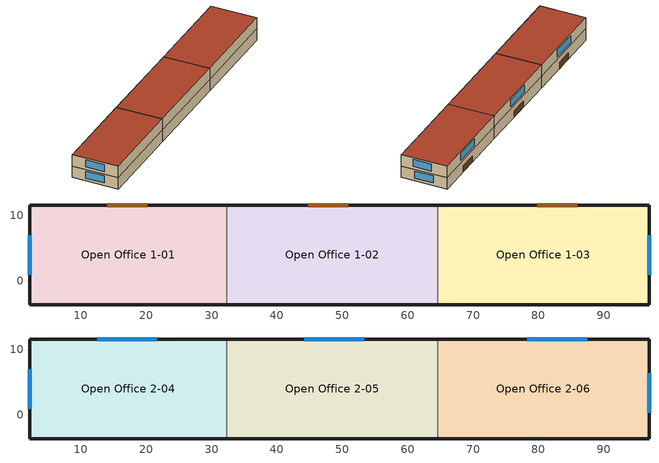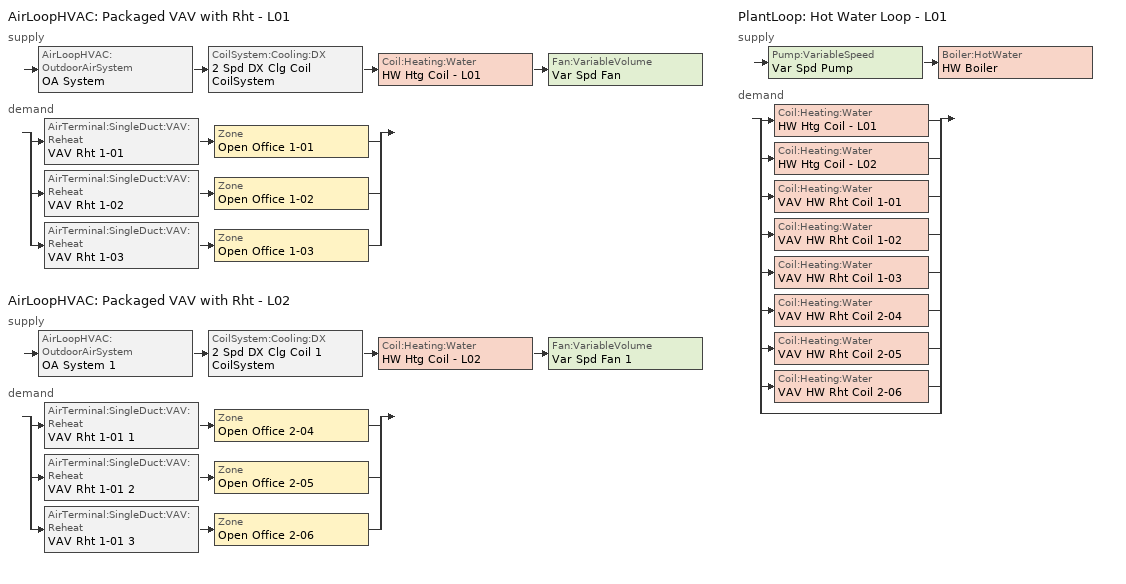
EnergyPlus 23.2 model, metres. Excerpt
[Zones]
Open Office 1-01
 floor ground (ExtSlabCarpet 4in ClimateZone 1-8): 2.13,-3.66 2.13,11.58 32.31,11.58 32.31,-3.66 z0
 wall outside (ASHRAE 189.1-2009 ExtWall Mass ClimateZone 3): 32.31,11.58 2.13,11.58 2.13,-3.66 32.31,-3.66 z0:3.96
 wall to Open Office 1-02 (Interior Wall): 32.31,-3.66 32.31,11.58 z0:3.96
 window (ASHRAE 189.1-2009 ExtWindow ClimateZone 3): 2.13,7.01 2.13,0.91 z0.91:3.35
 door (Exterior Door): 20.12,11.58 14.02,11.58 z0:2.13
Open Office 1-02
 floor ground (ExtSlabCarpet 4in ClimateZone 1-8): 64.62,11.58 64.62,-3.66 32.31,-3.66 32.31,11.58 z0
 wall outside (ASHRAE 189.1-2009 ExtWall Mass ClimateZone 3): 32.31,-3.66 64.62,-3.66 / 64.62,11.58 32.31,11.58 z0:3.96
 wall to Open Office 1-03 (Interior Wall): 64.62,-3.66 64.62,11.58 z0:3.96
 door (Exterior Door): 50.9,11.58 44.81,11.58 z0:2.13
Open Office 1-03
 floor ground (ExtSlabCarpet 4in ClimateZone 1-8): 96.93,11.58 96.93,-3.66 64.62,-3.66 64.62,11.58 z0
 wall outside (ASHRAE 189.1-2009 ExtWall Mass ClimateZone 3): 64.62,-3.66 96.93,-3.66 96.93,11.58 64.62,11.58 z0:3.96
 window (ASHRAE 189.1-2009 ExtWindow ClimateZone 3): 96.93,0.91 96.93,7.01 z0.91:3.35
 door (Exterior Door): 85.95,11.58 79.86,11.58 z0:2.13
Open Office 2-04
 floor to Open Office 1-01 (Interior Floor): 32.31,11.58 32.31,-3.66 2.13,-3.66 2.13,11.58 z3.96
 wall outside (ASHRAE 189.1-2009 ExtWall Mass ClimateZone 3): 32.31,11.58 2.13,11.58 2.13,-3.66 32.31,-3.66 z3.96:7.92
 wall to Open Office 2-05 (Interior Wall): 32.31,-3.66 32.31,11.58 z3.96:7.92
 window (ASHRAE 189.1-2009 ExtWindow ClimateZone 3): 2.13,7.01 2.13,0.91 / 21.64,11.58 12.5,11.58 z4.88:7.32
 roof outside (ASHRAE 189.1-2009 ExtRoof IEAD ClimateZone 2-5): 32.31,-3.66 32.31,11.58 2.13,11.58 2.13,-3.66 z7.92
Open Office 2-05
 floor to Open Office 1-02 (Interior Floor): 64.62,11.58 64.62,-3.66 32.31,-3.66 32.31,11.58 z3.96
 wall outside (ASHRAE 189.1-2009 ExtWall Mass ClimateZone 3): 32.31,-3.66 64.62,-3.66 / 64.62,11.58 32.31,11.58 z3.96:7.92
 wall to Open Office 2-06 (Interior Wall): 64.62,-3.66 64.62,11.58 z3.96:7.92
 window (ASHRAE 189.1-2009 ExtWindow ClimateZone 3): 53.34,11.58 44.2,11.58 z4.88:7.32
 roof outside (ASHRAE 189.1-2009 ExtRoof IEAD ClimateZone 2-5): 32.31,11.58 32.31,-3.66 64.62,-3.66 64.62,11.58 z7.92
Open Office 2-06
 floor to Open Office 1-03 (Interior Floor): 96.93,11.58 96.93,-3.66 64.62,-3.66 64.62,11.58 z3.96
 wall outside (ASHRAE 189.1-2009 ExtWall Mass ClimateZone 3): 64.62,-3.66 96.93,-3.66 96.93,11.58 64.62,11.58 z3.96:7.92
 window (ASHRAE 189.1-2009 ExtWindow ClimateZone 3): 96.93,0.3 96.93,6.4 / 87.48,11.58 78.33,11.58 z4.88:7.32
 roof outside (ASHRAE 189.1-2009 ExtRoof IEAD ClimateZone 2-5): 64.62,11.58 64.62,-3.66 96.93,-3.66 96.93,11.58 z7.92
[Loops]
AirLoopHVAC 'Packaged VAV with Rht - L01'
 supply: AirLoopHVAC:OutdoorAirSystem 'OA System' > CoilSystem:Cooling:DX '2 Spd DX Clg Coil CoilSystem' > Coil:Heating:Water 'HW Htg Coil - L01' > Fan:VariableVolume 'Var Spd Fan'
 demand: split
  | AirTerminal:SingleDuct:VAV:Reheat 'VAV Rht 1-01' > Zone 'Open Office 1-01'
  | AirTerminal:SingleDuct:VAV:Reheat 'VAV Rht 1-02' > Zone 'Open Office 1-02'
  | AirTerminal:SingleDuct:VAV:Reheat 'VAV Rht 1-03' > Zone 'Open Office 1-03'
AirLoopHVAC 'Packaged VAV with Rht - L02'
 supply: AirLoopHVAC:OutdoorAirSystem 'OA System 1' > CoilSystem:Cooling:DX '2 Spd DX Clg Coil 1 CoilSystem' > Coil:Heating:Water 'HW Htg Coil - L02' > Fan:VariableVolume 'Var Spd Fan 1'
 demand: split
  | AirTerminal:SingleDuct:VAV:Reheat 'VAV Rht 1-01 1' > Zone 'Open Office 2-04'
  | AirTerminal:SingleDuct:VAV:Reheat 'VAV Rht 1-01 2' > Zone 'Open Office 2-05'
  | AirTerminal:SingleDuct:VAV:Reheat 'VAV Rht 1-01 3' > Zone 'Open Office 2-06'
PlantLoop 'Hot Water Loop - L01'
 supply: Pump:VariableSpeed 'Var Spd Pump' > Boiler:HotWater 'HW Boiler'
 demand: split
  | Coil:Heating:Water 'HW Htg Coil - L01'
  | Coil:Heating:Water 'HW Htg Coil - L02'
  | Coil:Heating:Water 'VAV HW Rht Coil 1-01'
  | Coil:Heating:Water 'VAV HW Rht Coil 1-02'
  | Coil:Heating:Water 'VAV HW Rht Coil 1-03'
  | Coil:Heating:Water 'VAV HW Rht Coil 2-04'
  | Coil:Heating:Water 'VAV HW Rht Coil 2-05'
  | Coil:Heating:Water 'VAV HW Rht Coil 2-06'
  | bypass
[Building]
Office with 3 zone horizontal: North Axis {deg}=-0; Solar Distribution=FullInteriorAndExterior; Maximum Number of Warmup Days=50; Minimum Number of Warmup Days=10
[Site:Location]
Montreal Int'l: Latitude {deg}=45.47; Longitude {deg}=-73.75; Time Zone {hr}=-5; Elevation {m}=36
[SizingPeriod:DesignDay] Day of Month=21; Dry-Bulb Temperature Range Modifier Type=DefaultMultipliers; Barometric Pressure {Pa}=100893; Rain Indicator=No; Snow Indicator=No; Daylight Saving Time Indicator=No; Begin Environment Reset Mode=FullResetAtBeginEnvironment
Name | Month | Day Type | Maximum Dry-Bulb Temperature {C} | Daily Dry-Bulb Temperature Range {deltaC} | Humidity Condition Type | Wetbulb or DewPoint at Maximum Dry-Bulb {C} | Wind Speed {m/s} | Wind Direction {deg} | Solar Model Indicator | ASHRAE Clear Sky Optical Depth for Beam Irradiance (taub) | ASHRAE Clear Sky Optical Depth for Diffuse Irradiance (taud) | Enthalpy at Maximum Dry-Bulb {J/kg} | Sky Clearness
Montreal Int'l Ann Clg .4% Condns DB=>MWB | 7 | SummerDesignDay | 30 | 9.3 | Wetbulb | 22.1 | 4.9 | 220 | ASHRAETau | 0.465 | 1.966
Montreal Int'l Ann Clg .4% Condns DP=>MDB | 7 | SummerDesignDay | 26 | 9.3 | Dewpoint | 21.6 | 4.9 | 220 | ASHRAETau | 0.465 | 1.966
Montreal Int'l Ann Clg .4% Condns Enth=>MDB | 7 | SummerDesignDay | 28.1 | 9.3 | Enthalpy |  | 4.9 | 220 | ASHRAETau | 0.465 | 1.966 | 69300
Montreal Int'l Ann Clg .4% Condns WB=>MDB | 7 | SummerDesignDay | 28.1 | 9.3 | Wetbulb | 23.2 | 4.9 | 220 | ASHRAETau | 0.465 | 1.966
Montreal Int'l Ann Htg 99.6% Condns DB | 1 | WinterDesignDay | -23.7 | 0 | Wetbulb | -23.7 | 3.9 | 260 | ASHRAEClearSky |  |  |  | 0
Montreal Int'l Ann Htg Wind 99.6% Condns WS=>MCDB | 1 | WinterDesignDay | -5.3 | 0 | Wetbulb | -5.3 | 12.9 | 260 | ASHRAEClearSky |  |  |  | 0
Montreal Int'l Ann Hum_n 99.6% Condns DP=>MCDB | 1 | WinterDesignDay | -23 | 0 | Dewpoint | -30.5 | 3.9 | 260 | ASHRAEClearSky |  |  |  | 0
[Material] Thermal Absorptance=0.9
Name | Roughness | Thickness {m} | Conductivity {W/m-K} | Density {kg/m3} | Specific Heat {J/kg-K} | Solar Absorptance | Visible Absorptance
1/2IN Gypsum | Smooth | 0.0127 | 0.16 | 784.9 | 830 | 0.4 | 0.4
1IN Stucco | Smooth | 0.0253 | 0.6918 | 1858 | 837 | 0.92 | 0.92
8IN Concrete HW | MediumRough | 0.2033 | 1.7296 | 2243 | 837 | 0.65 | 0.65
F08 Metal surface | Smooth | 0.0008 | 45.28 | 7824 | 500 | 0.7 | 0.7
F16 Acoustic tile | MediumSmooth | 0.0191 | 0.06 | 368 | 590 | 0.3 | 0.3
G01a 19mm gypsum board | MediumSmooth | 0.019 | 0.16 | 800 | 1090 | 0.4 | 0.4
I01 25mm insulation board | MediumRough | 0.0254 | 0.03 | 43 | 1210 | 0.6 | 0.6
M11 100mm lightweight concrete | MediumRough | 0.1016 | 0.53 | 1280 | 840 | 0.5 | 0.5
MAT-CC05 4 HW CONCRETE | Rough | 0.1016 | 1.311 | 2240 | 836.8 | 0.85 | 0.85
Metal Decking | MediumSmooth | 0.0015 | 45.006 | 7680 | 418.4 | 0.6 | 0.6
Roof Insulation [21] | MediumRough | 0.2105 | 0.049 | 265 | 836.8 | 0.7 | 0.7
Roof Membrane | VeryRough | 0.0095 | 0.16 | 1121.29 | 1460 | 0.7 | 0.7
Wall Insulation [36] | MediumRough | 0.0566 | 0.0432 | 91 | 837 | 0.5 | 0.5
[Material:AirGap]
Name | Thermal Resistance {m2-K/W}
F04 Wall air space resistance | 0.15
F05 Ceiling air space resistance | 0.18
[Material:NoMass]
CP02 CARPET PAD: Roughness=Smooth; Thermal Resistance {m2-K/W}=0.1; Thermal Absorptance=0.9; Solar Absorptance=0.8; Visible Absorptance=0.8
[WindowMaterial:Glazing]
Theoretical Glass [202]: Optical Data Type=SpectralAverage; Thickness {m}=0.003; Solar Transmittance at Normal Incidence=0.2325; Front Side Solar Reflectance at Normal Incidence=0.7175; Back Side Solar Reflectance at Normal Incidence=0; Visible Transmittance at Normal Incidence=0.3192; Front Side Visible Reflectance at Normal Incidence=0.6308; Back Side Visible Reflectance at Normal Incidence=0; Infrared Transmittance at Normal Incidence=0; Front Side Infrared Hemispherical Emissivity=0.9; Back Side Infrared Hemispherical Emissivity=0.9; Conductivity {W/m-K}=0.0192; Dirt Correction Factor for Solar and Visible Transmittance=1; Solar Diffusing=No
[Construction]
ASHRAE 189.1-2009 ExtRoof IEAD ClimateZone 2-5: Roof Membrane, Roof Insulation [21], Metal Decking
ASHRAE 189.1-2009 ExtWall Mass ClimateZone 3: 1IN Stucco, 8IN Concrete HW, Wall Insulation [36], 1/2IN Gypsum
ASHRAE 189.1-2009 ExtWindow ClimateZone 3: Theoretical Glass [202]
Exterior Door: F08 Metal surface, I01 25mm insulation board
ExtSlabCarpet 4in ClimateZone 1-8: MAT-CC05 4 HW CONCRETE, CP02 CARPET PAD
Interior Floor: F16 Acoustic tile, F05 Ceiling air space resistance, M11 100mm lightweight concrete
Interior Wall: G01a 19mm gypsum board, F04 Wall air space resistance, G01a 19mm gypsum board
[Zone] Part of Total Floor Area=Yes
Name | Multiplier
Open Office 1-01; Open Office 1-02; Open Office 1-03 | 1
Open Office 2-04; Open Office 2-05; Open Office 2-06 | 2
[Space] Space Type=Office
Name | Zone
Office 1- 01 | Open Office 1-01
Office 1- 02 | Open Office 1-02
Office 1- 03 | Open Office 1-03
Office 2 - 04 | Open Office 2-04
Office 2 - 05 | Open Office 2-05
Office 2 - 06 | Open Office 2-06
[SpaceList]
Office: Office 2 - 04, Office 2 - 05, Office 1- 02, Office 2 - 06, Office 1- 01, Office 1- 03
[ZoneInfiltration:DesignFlowRate] Schedule=Office Infil Quarter On; Design Flow Rate Calculation Method=Flow/ExteriorArea; Flow Rate per Exterior Surface Area {m3/s-m2}=0.00030226
Name | Zone or ZoneList or Space or SpaceList
189.1-2009 - Office - OpenOffice - CZ1-3 Infiltration | Office
189.1-2009 - Office - OpenOffice - CZ1-3 Infiltration 4 | Office 1- 01
189.1-2009 - Office - OpenOffice - CZ1-3 Infiltration 5 | Office 1- 02
189.1-2009 - Office - OpenOffice - CZ1-3 Infiltration 6 | Office 1- 03
189.1-2009 - Office - OpenOffice - CZ1-3 Infiltration 1 | Office 2 - 04
189.1-2009 - Office - OpenOffice - CZ1-3 Infiltration 3 | Office 2 - 05
189.1-2009 - Office - OpenOffice - CZ1-3 Infiltration 2 | Office 2 - 06
[ZoneInfiltration:EffectiveLeakageArea] Schedule=Office Infil Quarter On; Effective Air Leakage Area {cm2}=100; Stack Coefficient=0.1; Wind Coefficient=0.1
Name | Zone or Space
Space Infiltration Effective Leakage Area 12; Space Infiltration Effective Leakage Area 5 | Office 1- 01
Space Infiltration Effective Leakage Area 10; Space Infiltration Effective Leakage Area 6 | Office 1- 02
Space Infiltration Effective Leakage Area 13; Space Infiltration Effective Leakage Area 7 | Office 1- 03
Space Infiltration Effective Leakage Area 2; Space Infiltration Effective Leakage Area 8 | Office 2 - 04
Space Infiltration Effective Leakage Area 4; Space Infiltration Effective Leakage Area 9 | Office 2 - 05
Space Infiltration Effective Leakage Area 11; Space Infiltration Effective Leakage Area 3 | Office 2 - 06
[ZoneControl:Thermostat] Temperature Difference Between Cutout And Setpoint {deltaC}=0
Name | Zone or ZoneList | Control Type Schedule | Control 1
Open Office 1-01 Thermostat | Open Office 1-01 | Open Office 1-01 Thermostat Schedule | Thermostat Setpoint Dual Setpoint 1
Open Office 1-02 Thermostat | Open Office 1-02 | Open Office 1-02 Thermostat Schedule | Thermostat Setpoint Dual Setpoint 2
Open Office 1-03 Thermostat | Open Office 1-03 | Open Office 1-03 Thermostat Schedule | Thermostat Setpoint Dual Setpoint 3
Open Office 2-04 Thermostat | Open Office 2-04 | Open Office 2-04 Thermostat Schedule | Thermostat Setpoint Dual Setpoint 6
Open Office 2-05 Thermostat | Open Office 2-05 | Open Office 2-05 Thermostat Schedule | Thermostat Setpoint Dual Setpoint 5
Open Office 2-06 Thermostat | Open Office 2-06 | Open Office 2-06 Thermostat Schedule | Thermostat Setpoint Dual Setpoint 4
[ThermostatSetpoint:DualSetpoint]
Name | Heating Setpoint Temperature Schedule | Cooling Setpoint Temperature Schedule
Thermostat Setpoint Dual Setpoint 1; Thermostat Setpoint Dual Setpoint 3 | Large Office HtgSetp | Large Office ClgSetp
Thermostat Setpoint Dual Setpoint 2 | Large Office HtgSetp 20 | Large Office ClgSetp 25
Thermostat Setpoint Dual Setpoint 6; Thermostat Setpoint Dual Setpoint 5; Thermostat Setpoint Dual Setpoint 4 | Large Office HtgSetp | Large Office ClgSetp 25
[AirTerminal:SingleDuct:VAV:Reheat] Availability Schedule=Always On Discrete hvac_library; Maximum Air Flow Rate {m3/s}=Autosize; Zone Minimum Air Flow Input Method=Constant; Constant Minimum Air Flow Fraction=0.3; Fixed Minimum Air Flow Rate {m3/s}=0; Maximum Hot Water or Steam Flow Rate {m3/s}=Autosize; Minimum Hot Water or Steam Flow Rate {m3/s}=0; Convergence Tolerance=0.001; Damper Heating Action=Normal; Maximum Flow per Zone Floor Area During Reheat {m3/s-m2}=Autocalculate; Maximum Flow Fraction During Reheat=Autocalculate; Maximum Reheat Air Temperature {C}=35
Name | Reheat Coil
VAV Rht 1-01 | VAV HW Rht Coil 1-01
VAV Rht 1-02 | VAV HW Rht Coil 1-02
VAV Rht 1-03 | VAV HW Rht Coil 1-03
VAV Rht 1-01 1 | VAV HW Rht Coil 2-04
VAV Rht 1-01 2 | VAV HW Rht Coil 2-05
VAV Rht 1-01 3 | VAV HW Rht Coil 2-06
[Coil:Heating:Water] Availability Schedule=Always On Discrete hvac_library; U-Factor Times Area Value {W/K}=Autosize; Maximum Water Flow Rate {m3/s}=Autosize; Performance Input Method=UFactorTimesAreaAndDesignWaterFlowRate; Rated Capacity {W}=Autosize; Rated Inlet Water Temperature {C}=82.2; Rated Inlet Air Temperature {C}=16.6; Rated Outlet Water Temperature {C}=71.1; Rated Outlet Air Temperature {C}=32.2; Rated Ratio for Air and Water Convection=0.5
VAV HW Rht Coil 1-01; VAV HW Rht Coil 1-02; VAV HW Rht Coil 1-03; VAV HW Rht Coil 2-04; VAV HW Rht Coil 2-05; VAV HW Rht Coil 2-06; HW Htg Coil - L01; HW Htg Coil - L02
[Zone equipment]
Open Office 1-01: VAV Rht 1-01
Open Office 1-02: VAV Rht 1-02
Open Office 1-03: VAV Rht 1-03
Open Office 2-04: VAV Rht 1-01 1
Open Office 2-05: VAV Rht 1-01 2
Open Office 2-06: VAV Rht 1-01 3
[Sizing:Zone] Zone Cooling Design Supply Air Temperature Input Method=SupplyAirTemperature; Zone Cooling Design Supply Air Temperature {C}=14; Zone Cooling Design Supply Air Temperature Difference {deltaC}=11.11; Zone Heating Design Supply Air Temperature Input Method=SupplyAirTemperature; Zone Heating Design Supply Air Temperature {C}=40; Zone Heating Design Supply Air Temperature Difference {deltaC}=11.11; Zone Cooling Design Supply Air Humidity Ratio {kgWater/kgDryAir}=0.0085; Zone Heating Design Supply Air Humidity Ratio {kgWater/kgDryAir}=0.008; Cooling Design Air Flow Method=DesignDay; Cooling Design Air Flow Rate {m3/s}=0; Cooling Minimum Air Flow per Zone Floor Area {m3/s-m2}=0.000762; Cooling Minimum Air Flow {m3/s}=0; Cooling Minimum Air Flow Fraction=0; Heating Design Air Flow Method=DesignDay; Heating Design Air Flow Rate {m3/s}=0; Heating Maximum Air Flow per Zone Floor Area {m3/s-m2}=0.002032; Heating Maximum Air Flow {m3/s}=0.141576; Heating Maximum Air Flow Fraction=0.3; Account for Dedicated Outdoor Air System=No; Zone Load Sizing Method=Sensible Load Only No Latent Load; Zone Latent Cooling Design Supply Air Humidity Ratio Input Method=HumidityRatioDifference; Zone Cooling Design Supply Air Humidity Ratio Difference {kgWater/kgDryAir}=0.005; Zone Latent Heating Design Supply Air Humidity Ratio Input Method=HumidityRatioDifference; Zone Humidification Design Supply Air Humidity Ratio Difference {kgWater/kgDryAir}=0.005
Name | Design Specification Outdoor Air Object | Design Specification Zone Air Distribution Object
Open Office 1-01 | Open Office 1-01 DSOA Space List | Open Office 1-01 Design Spec Zone Air Dist
Open Office 1-02 | Open Office 1-02 DSOA Space List | Open Office 1-02 Design Spec Zone Air Dist
Open Office 1-03 | Open Office 1-03 DSOA Space List | Open Office 1-03 Design Spec Zone Air Dist
Open Office 2-04 | Open Office 2-04 DSOA Space List | Open Office 2-04 Design Spec Zone Air Dist
Open Office 2-05 | Open Office 2-05 DSOA Space List | Open Office 2-05 Design Spec Zone Air Dist
Open Office 2-06 | Open Office 2-06 DSOA Space List | Open Office 2-06 Design Spec Zone Air Dist
[DesignSpecification:ZoneAirDistribution] Zone Air Distribution Effectiveness in Heating Mode=0.8
Open Office 1-01 Design Spec Zone Air Dist; Open Office 1-02 Design Spec Zone Air Dist; Open Office 1-03 Design Spec Zone Air Dist; Open Office 2-04 Design Spec Zone Air Dist; Open Office 2-05 Design Spec Zone Air Dist; Open Office 2-06 Design Spec Zone Air Dist
[Controller:MechanicalVentilation] Availability Schedule=Always On Discrete hvac_library; Demand Controlled Ventilation=No; System Outdoor Air Method=ZoneSum; Design Specification Outdoor Air Object Name 1=189.1-2009 - Office - OpenOffice - CZ1-3 Ventilation; Design Specification Outdoor Air Object Name 2=189.1-2009 - Office - OpenOffice - CZ1-3 Ventilation; Design Specification Outdoor Air Object Name 3=189.1-2009 - Office - OpenOffice - CZ1-3 Ventilation
Name | Zone or ZoneList 1 | Design Specification Zone Air Distribution Object Name 1 | Zone or ZoneList 2 | Design Specification Zone Air Distribution Object Name 2 | Zone or ZoneList 3 | Design Specification Zone Air Distribution Object Name 3
Controller Mechanical Ventilation 1 | Open Office 1-01 | Open Office 1-01 Design Spec Zone Air Dist | Open Office 1-02 | Open Office 1-02 Design Spec Zone Air Dist | Open Office 1-03 | Open Office 1-03 Design Spec Zone Air Dist
Controller Mechanical Ventilation 2 | Open Office 2-04 | Open Office 2-04 Design Spec Zone Air Dist | Open Office 2-05 | Open Office 2-05 Design Spec Zone Air Dist | Open Office 2-06 | Open Office 2-06 Design Spec Zone Air Dist
[DesignSpecification:OutdoorAir]
189.1-2009 - Office - OpenOffice - CZ1-3 Ventilation: Outdoor Air Method=Sum; Outdoor Air Flow per Person {m3/s-person}=0.00943895; Outdoor Air Flow per Zone Floor Area {m3/s-m2}=0; Outdoor Air Flow per Zone {m3/s}=0; Outdoor Air Flow Air Changes per Hour {1/hr}=0
[DesignSpecification:OutdoorAir:SpaceList] Space 1 Design Specification Outdoor Air Object=189.1-2009 - Office - OpenOffice - CZ1-3 Ventilation
Name | Space 1
Open Office 1-01 DSOA Space List | Office 1- 01
Open Office 1-02 DSOA Space List | Office 1- 02
Open Office 1-03 DSOA Space List | Office 1- 03
Open Office 2-04 DSOA Space List | Office 2 - 04
Open Office 2-05 DSOA Space List | Office 2 - 05
Open Office 2-06 DSOA Space List | Office 2 - 06
[AirLoopHVAC] Design Supply Air Flow Rate {m3/s}=AutoSize; Design Return Air Flow Fraction of Supply Air Flow=1
Packaged VAV with Rht - L01; Packaged VAV with Rht - L02
[Sizing:System] Type of Load to Size On=Sensible; Design Outdoor Air Flow Rate {m3/s}=Autosize; Central Heating Maximum System Air Flow Ratio=0.3; Preheat Design Temperature {C}=7; Preheat Design Humidity Ratio {kgWater/kgDryAir}=0.008; Precool Design Temperature {C}=12.8; Precool Design Humidity Ratio {kgWater/kgDryAir}=0.008; Central Cooling Design Supply Air Temperature {C}=12.8; Central Heating Design Supply Air Temperature {C}=16.7; Type of Zone Sum to Use=NonCoincident; 100% Outdoor Air in Cooling=Yes; 100% Outdoor Air in Heating=Yes; Central Cooling Design Supply Air Humidity Ratio {kgWater/kgDryAir}=0.0085; Central Heating Design Supply Air Humidity Ratio {kgWater/kgDryAir}=0.008; Cooling Supply Air Flow Rate Method=DesignDay; Cooling Supply Air Flow Rate {m3/s}=0; Cooling Supply Air Flow Rate Per Floor Area {m3/s-m2}=0.00996765; Cooling Fraction of Autosized Cooling Supply Air Flow Rate=1; Cooling Supply Air Flow Rate Per Unit Cooling Capacity {m3/s-W}=3.94755e-05; Heating Supply Air Flow Rate Method=DesignDay; Heating Supply Air Flow Rate {m3/s}=0; Heating Supply Air Flow Rate Per Floor Area {m3/s-m2}=0.00996765; Heating Fraction of Autosized Heating Supply Air Flow Rate=1; Heating Fraction of Autosized Cooling Supply Air Flow Rate=1; Heating Supply Air Flow Rate Per Unit Heating Capacity {m3/s-W}=3.15882e-05; System Outdoor Air Method=ZoneSum; Zone Maximum Outdoor Air Fraction=1; Cooling Design Capacity Method=CoolingDesignCapacity; Cooling Design Capacity {W}=Autosize; Cooling Design Capacity Per Floor Area {W/m2}=234.7; Fraction of Autosized Cooling Design Capacity=1; Heating Design Capacity Method=HeatingDesignCapacity; Heating Design Capacity {W}=Autosize; Heating Design Capacity Per Floor Area {W/m2}=157; Fraction of Autosized Heating Design Capacity=1; Central Cooling Capacity Control Method=OnOff; Occupant Diversity=Autosize
Packaged VAV with Rht - L01; Packaged VAV with Rht - L02
[Controller:WaterCoil] Control Variable=Temperature; Action=Normal; Actuator Variable=Flow; Controller Convergence Tolerance {deltaC}=Autosize; Maximum Actuated Flow {m3/s}=Autosize; Minimum Actuated Flow {m3/s}=0
Controller Water Coil 2; Controller Water Coil 3
[AvailabilityManager:Scheduled]
Name | Schedule
Packaged VAV with Rht - L01 Availability Manager; OA System Availability Manager; OA System 1 Availability Manager | Always On Discrete
Packaged VAV with Rht - L02 Availability Manager | Always On Discrete 3
[Controller:OutdoorAir] Minimum Outdoor Air Flow Rate {m3/s}=Autosize; Maximum Outdoor Air Flow Rate {m3/s}=Autosize; Economizer Control Type=FixedDryBulb; Economizer Control Action Type=ModulateFlow; Economizer Maximum Limit Dry-Bulb Temperature {C}=21; Economizer Maximum Limit Enthalpy {J/kg}=64000; Economizer Minimum Limit Dry-Bulb Temperature {C}=-100; Lockout Type=NoLockout; Minimum Limit Type=FixedMinimum; High Humidity Control=No; Control High Indoor Humidity Based on Outdoor Humidity Ratio=Yes; Heat Recovery Bypass Control Type=BypassWhenOAFlowGreaterThanMinimum
Name | Mechanical Ventilation Controller
Outdoor Air Controller | Controller Mechanical Ventilation 1
Outdoor Air Controller 1 | Controller Mechanical Ventilation 2
[SetpointManager:MixedAir] Control Variable=Temperature
Node 14 OS Default SPM; Node 17 OS Default SPM; Node 18 OS Default SPM; Node 40 OS Default SPM; Node 41 OS Default SPM; Node 47 OS Default SPM
[CoilSystem:Cooling:DX] Availability Schedule=Always On Discrete hvac_library
Name | Cooling Coil
2 Spd DX Clg Coil CoilSystem | 2 Spd DX Clg Coil
2 Spd DX Clg Coil 1 CoilSystem | 2 Spd DX Clg Coil 1
[Coil:Cooling:DX:TwoSpeed] Availability Schedule=Always On Discrete hvac_library; High Speed Gross Rated Total Cooling Capacity {W}=Autosize; High Speed Rated Sensible Heat Ratio=Autosize; High Speed Gross Rated Cooling COP {W/W}=3; High Speed Rated Air Flow Rate {m3/s}=Autosize; Unit Internal Static Air Pressure {Pa}=773.3; Total Cooling Capacity Function of Temperature Curve=OS:Curve:Biquadratic 25; Total Cooling Capacity Function of Flow Fraction Curve=OS:Curve:Quadratic 20; Energy Input Ratio Function of Temperature Curve=OS:Curve:Biquadratic 22; Energy Input Ratio Function of Flow Fraction Curve=OS:Curve:Quadratic 21; Part Load Fraction Correlation Curve=OS:Curve:Quadratic 22; Low Speed Gross Rated Total Cooling Capacity {W}=Autosize; Low Speed Gross Rated Sensible Heat Ratio=0.69; Low Speed Gross Rated Cooling COP {W/W}=3; Low Speed Rated Air Flow Rate {m3/s}=Autosize; Low Speed Total Cooling Capacity Function of Temperature Curve=OS:Curve:Biquadratic 23; Low Speed Energy Input Ratio Function of Temperature Curve=OS:Curve:Biquadratic 24; Condenser Type=AirCooled; Minimum Outdoor Dry-Bulb Temperature for Compressor Operation {C}=-25; High Speed Evaporative Condenser Effectiveness=0; High Speed Evaporative Condenser Air Flow Rate {m3/s}=Autosize; High Speed Evaporative Condenser Pump Rated Power Consumption {W}=Autosize; Low Speed Evaporative Condenser Effectiveness=0; Low Speed Evaporative Condenser Air Flow Rate {m3/s}=Autosize; Low Speed Evaporative Condenser Pump Rated Power Consumption {W}=Autosize; Basin Heater Capacity {W/K}=10; Basin Heater Setpoint Temperature {C}=2
2 Spd DX Clg Coil; 2 Spd DX Clg Coil 1
[Fan:VariableVolume] Fan Total Efficiency=0.6045; Pressure Rise {Pa}=1017.592; Maximum Flow Rate {m3/s}=AutoSize; Fan Power Minimum Flow Rate Input Method=FixedFlowRate; Fan Power Minimum Flow Fraction=0; Fan Power Minimum Air Flow Rate {m3/s}=0; Motor Efficiency=0.93; Motor In Airstream Fraction=1; Fan Power Coefficient 1=0.0407599; Fan Power Coefficient 2=0.088045; Fan Power Coefficient 3=-0.0729261; Fan Power Coefficient 4=0.94374; Fan Power Coefficient 5=0
Name | Availability Schedule
Var Spd Fan | Always On Discrete
Var Spd Fan 1 | Always On Discrete 3
[SetpointManager:Scheduled] Control Variable=Temperature
Name | Schedule
Scheduled Deck Temp; Scheduled Deck Temp 1 | Temperature 12.8C (55F)
HWL Setpoint | Temperature setpoit HWL 67C(152.6F)
[PlantLoop]
Hot Water Loop - L01: Fluid Type=Water; Plant Equipment Operation Scheme=Hot Water Loop - L01 Operation Schemes; Maximum Loop Temperature {C}=100; Minimum Loop Temperature {C}=0; Maximum Loop Flow Rate {m3/s}=Autosize; Minimum Loop Flow Rate {m3/s}=0; Plant Loop Volume {m3}=Autocalculate; Load Distribution Scheme=Optimal; Plant Loop Demand Calculation Scheme=SingleSetpoint; Common Pipe Simulation=None
[Sizing:Plant]
Hot Water Loop - L01: Loop Type=Heating; Design Loop Exit Temperature {C}=82; Loop Design Temperature Difference {deltaC}=11; Sizing Option=NonCoincident; Zone Timesteps in Averaging Window=1; Coincident Sizing Factor Mode=None
[Pump:VariableSpeed]
Var Spd Pump: Design Maximum Flow Rate {m3/s}=Autosize; Design Pump Head {Pa}=179352; Design Power Consumption {W}=Autosize; Motor Efficiency=0.9; Fraction of Motor Inefficiencies to Fluid Stream=0; Coefficient 1 of the Part Load Performance Curve=0; Coefficient 2 of the Part Load Performance Curve=1; Coefficient 3 of the Part Load Performance Curve=0; Coefficient 4 of the Part Load Performance Curve=0; Design Minimum Flow Rate {m3/s}=0; Pump Control Type=Continuous; Skin Loss Radiative Fraction=0.5; Design Power Sizing Method=PowerPerFlowPerPressure; Design Electric Power per Unit Flow Rate {W/(m3/s)}=348701.1; Design Shaft Power per Unit Flow Rate per Unit Head {W/((m3/s)-Pa)}=1.28205; Design Minimum Flow Rate Fraction=0
[Boiler:HotWater]
HW Boiler: Fuel Type=NaturalGas; Nominal Capacity {W}=Autosize; Nominal Thermal Efficiency=0.8; Efficiency Curve Temperature Evaluation Variable=LeavingBoiler; Normalized Boiler Efficiency Curve=Boiler Efficiency; Design Water Flow Rate {m3/s}=Autosize; Minimum Part Load Ratio=0; Maximum Part Load Ratio=1; Optimum Part Load Ratio=1; Water Outlet Upper Temperature Limit {C}=99; Boiler Flow Mode=NotModulated; On Cycle Parasitic Electric Load {W}=0; Sizing Factor=1
[PlantEquipmentOperationSchemes]
Hot Water Loop - L01 Operation Schemes: Control Scheme 1=Hot Water Loop - L01 Heating Operation Scheme; Control Scheme 1 Schedule=Always On Discrete
[PlantEquipmentOperation:HeatingLoad]
Hot Water Loop - L01 Heating Operation Scheme: Load Range 1 Lower Limit {W}=0; Load Range 1 Upper Limit {W}=1000000000; Range 1 Equipment List=Hot Water Loop - L01 Heating Equipment List
[PlantEquipmentList]
Hot Water Loop - L01 Heating Equipment List: HW Boiler
[Schedule:Compact]
Open Office 1-01 Thermostat Schedule; Open Office 1-02 Thermostat Schedule; Open Office 1-03 Thermostat Schedule; Open Office 2-04 Thermostat Schedule; Open Office 2-05 Thermostat Schedule; Open Office 2-06 Thermostat Schedule: Through: 12/31, For: AllDays, Until: 24:00, 4
[Schedule:Day:Interval]
Large Office HtgSetp Rule 1 Day Schedule; Large Office HtgSetp Summer Design Day; Large Office HtgSetp Rule 1 Day Schedule 1; Large Office HtgSetp Summer Design Day 1: No, 24:00, 15.6
Large Office HtgSetp Default Schedule: No, 24:00, 21.1111
Large Office HtgSetp Rule 2 Day Schedule; Large Office HtgSetp Rule 2 Day Schedule 1: No, 06:00, 15.6, 18:00, 21, 24:00, 15.6
Large Office HtgSetp Winter Design Day; Large Office HtgSetp Winter Design Day 1: No, 24:00, 21
Large Office ClgSetp Rule 1 Day Schedule; Large Office ClgSetp Winter Design Day; Large Office ClgSetp Rule 1 Day Schedule 1; Large Office ClgSetp Winter Design Day 1: No, 24:00, 26.7
Large Office ClgSetp Default Schedule: No, 24:00, 22.2222
Large Office ClgSetp Rule 2 Day Schedule; Large Office ClgSetp Rule 2 Day Schedule 1: No, 06:00, 26.7, 18:00, 24, 24:00, 26.7
Large Office ClgSetp Summer Design Day; Large Office ClgSetp Summer Design Day 1: No, 06:00, 26.7, 22:00, 24, 24:00, 26.7
Large Office HtgSetp Default Schedule 1: No, 24:00, 20
Large Office ClgSetp Default Schedule 1: No, 24:00, 25
Deck Temperature Default; Deck Temperature Default 1; Deck Temperature Summer Design Day; Deck Temperature Summer Design Day 1; Deck Temperature Winter Design Day; Deck Temperature Winter Design Day 1: No, 24:00, 12.8
Office Infil Quarter On Default Schedule; Office Infil Quarter On Summer Design Day: No, 06:00, 1, 22:00, 0.25, 24:00, 1
Office Infil Quarter On Rule 1 Day Schedule: No, 24:00, 1
Office Infil Quarter On Rule 2 Day Schedule; Office Infil Quarter On Winter Design Day: No, 06:00, 1, 18:00, 0.25, 24:00, 1
[Schedule:Week:Daily]
Large Office HtgSetp Week Rule - Jan1-Dec31: Large Office HtgSetp Rule 1 Day Schedule, Large Office HtgSetp Default Schedule, Large Office HtgSetp Default Schedule, Large Office HtgSetp Default Schedule, Large Office HtgSetp Default Schedule, Large Office HtgSetp Default Schedule, Large Office HtgSetp Rule 2 Day Schedule, Large Office HtgSetp Default Schedule, Large Office HtgSetp Summer Design Day, Large Office HtgSetp Winter Design Day, Large Office HtgSetp Default Schedule, Large Office HtgSetp Default Schedule
Large Office ClgSetp Week Rule - Jan1-Dec31: Large Office ClgSetp Rule 1 Day Schedule, Large Office ClgSetp Default Schedule, Large Office ClgSetp Default Schedule, Large Office ClgSetp Default Schedule, Large Office ClgSetp Default Schedule, Large Office ClgSetp Default Schedule, Large Office ClgSetp Rule 2 Day Schedule, Large Office ClgSetp Default Schedule, Large Office ClgSetp Summer Design Day, Large Office ClgSetp Winter Design Day, Large Office ClgSetp Default Schedule, Large Office ClgSetp Default Schedule
Large Office HtgSetp 20 Week Rule - Jan1-Dec31: Large Office HtgSetp Rule 1 Day Schedule 1, Large Office HtgSetp Default Schedule 1, Large Office HtgSetp Default Schedule 1, Large Office HtgSetp Default Schedule 1, Large Office HtgSetp Default Schedule 1, Large Office HtgSetp Default Schedule 1, Large Office HtgSetp Rule 2 Day Schedule 1, Large Office HtgSetp Default Schedule 1, Large Office HtgSetp Summer Design Day 1, Large Office HtgSetp Winter Design Day 1, Large Office HtgSetp Default Schedule 1, Large Office HtgSetp Default Schedule 1
Large Office ClgSetp 25 Week Rule - Jan1-Dec31: Large Office ClgSetp Rule 1 Day Schedule 1, Large Office ClgSetp Default Schedule 1, Large Office ClgSetp Default Schedule 1, Large Office ClgSetp Default Schedule 1, Large Office ClgSetp Default Schedule 1, Large Office ClgSetp Default Schedule 1, Large Office ClgSetp Rule 2 Day Schedule 1, Large Office ClgSetp Default Schedule 1, Large Office ClgSetp Summer Design Day 1, Large Office ClgSetp Winter Design Day 1, Large Office ClgSetp Default Schedule 1, Large Office ClgSetp Default Schedule 1
Office Infil Quarter On Week Rule - Jan1-Dec31: Office Infil Quarter On Rule 1 Day Schedule, Office Infil Quarter On Default Schedule, Office Infil Quarter On Default Schedule, Office Infil Quarter On Default Schedule, Office Infil Quarter On Default Schedule, Office Infil Quarter On Default Schedule, Office Infil Quarter On Rule 2 Day Schedule, Office Infil Quarter On Default Schedule, Office Infil Quarter On Summer Design Day, Office Infil Quarter On Winter Design Day, Office Infil Quarter On Default Schedule, Office Infil Quarter On Default Schedule
Temperature 12.8C (55F) Week Rule - Jan1-Dec31: Deck Temperature Default, Deck Temperature Default, Deck Temperature Default, Deck Temperature Default, Deck Temperature Default, Deck Temperature Default, Deck Temperature Default, Deck Temperature Default, Deck Temperature Summer Design Day, Deck Temperature Winter Design Day, Deck Temperature Default, Deck Temperature Default
Temperature setpoit HWL 67C(152.6F) Week Rule - Jan1-Dec31: Deck Temperature Default 1, Deck Temperature Default 1, Deck Temperature Default 1, Deck Temperature Default 1, Deck Temperature Default 1, Deck Temperature Default 1, Deck Temperature Default 1, Deck Temperature Default 1, Deck Temperature Summer Design Day 1, Deck Temperature Winter Design Day 1, Deck Temperature Default 1, Deck Temperature Default 1
[Schedule:Year]
Large Office HtgSetp: Large Office HtgSetp Week Rule - Jan1-Dec31, 1, 1, 12, 31
Large Office ClgSetp: Large Office ClgSetp Week Rule - Jan1-Dec31, 1, 1, 12, 31
Large Office HtgSetp 20: Large Office HtgSetp 20 Week Rule - Jan1-Dec31, 1, 1, 12, 31
Large Office ClgSetp 25: Large Office ClgSetp 25 Week Rule - Jan1-Dec31, 1, 1, 12, 31
Office Infil Quarter On: Office Infil Quarter On Week Rule - Jan1-Dec31, 1, 1, 12, 31
Temperature 12.8C (55F): Temperature 12.8C (55F) Week Rule - Jan1-Dec31, 1, 1, 12, 31
Temperature setpoit HWL 67C(152.6F): Temperature setpoit HWL 67C(152.6F) Week Rule - Jan1-Dec31, 1, 1, 12, 31
[Schedule:Constant]
Always On Discrete hvac_library: OnOff hvac_library, 1
Always On Discrete; Always On Discrete 3: OnOff, 1
[Curve:Biquadratic]
Name | Coefficient1 Constant | Coefficient2 x | Coefficient3 x**2 | Coefficient4 y | Coefficient5 y**2 | Coefficient6 x*y | Minimum Value of x | Maximum Value of x | Minimum Value of y | Maximum Value of y
OS:Curve:Biquadratic 25; OS:Curve:Biquadratic 23 | 0.42415 | 0.04426 | -0.00042 | 0.00333 | -8e-05 | -0.00021 | 17 | 22 | 13 | 46
OS:Curve:Biquadratic 22; OS:Curve:Biquadratic 24 | 1.23649 | -0.02431 | 0.00057 | -0.01434 | 0.00063 | -0.00038 | 17 | 22 | 13 | 46
Boiler Efficiency | 1 | 0 | 0 | 0 | 0 | 0 | 0 | 1 | 0 | 1
[Curve:Quadratic]
Name | Coefficient1 Constant | Coefficient2 x | Coefficient3 x**2 | Minimum Value of x | Maximum Value of x
OS:Curve:Quadratic 20 | 0.77136 | 0.34053 | -0.11088 | 0.75918 | 1.13877
OS:Curve:Quadratic 21 | 1.2055 | -0.32953 | 0.12308 | 0.75918 | 1.13877
OS:Curve:Quadratic 22 | 0.771 | 0.229 | 0 | 0 | 1
